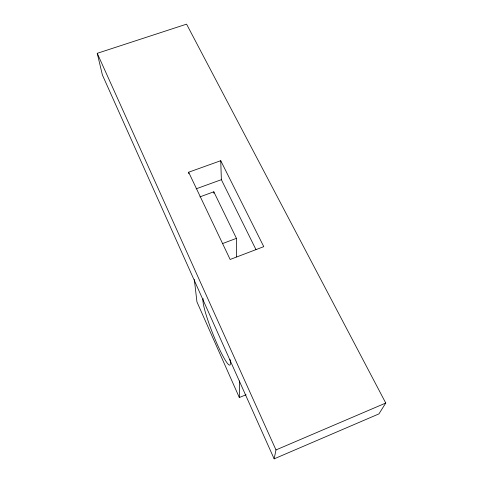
<?xml version="1.0" encoding="UTF-8"?>
<svg xmlns="http://www.w3.org/2000/svg" width="483" height="483" viewBox="0 0 483 483"><rect width="100%" height="100%" fill="white"/><g stroke="black" fill="none" stroke-linecap="round" stroke-linejoin="round"><path stroke-width="0.72" d="M246.107 394.726L239.314 397.527L239.502 380.966M274.145 458.85L275.986 449.939L97.246 53.317L186.571 24.15L385.754 403.039L378.95 413.889L274.145 458.85L102.372 74.907L97.246 53.317M275.986 449.939L385.754 403.039M222.5 243.595L236.441 238.342L213.818 191.793L199.896 196.877M196.152 188.829L221.365 179.676L220.737 160.706L188.642 172.22L188.793 173.711M220.737 160.706L263.766 246.65L230.137 259.468L188.642 172.22M221.365 179.676L255.978 249.626M239.314 397.527L196.949 301.923L194.323 279.5M213.818 191.793L213.891 193.248M236.441 238.342L236.447 256.859M229.98 359.4A35.869 4.311 68.5 0 1 217.03 343.793A35.869 4.311 68.5 0 1 203.18 298.657"/></g></svg>
